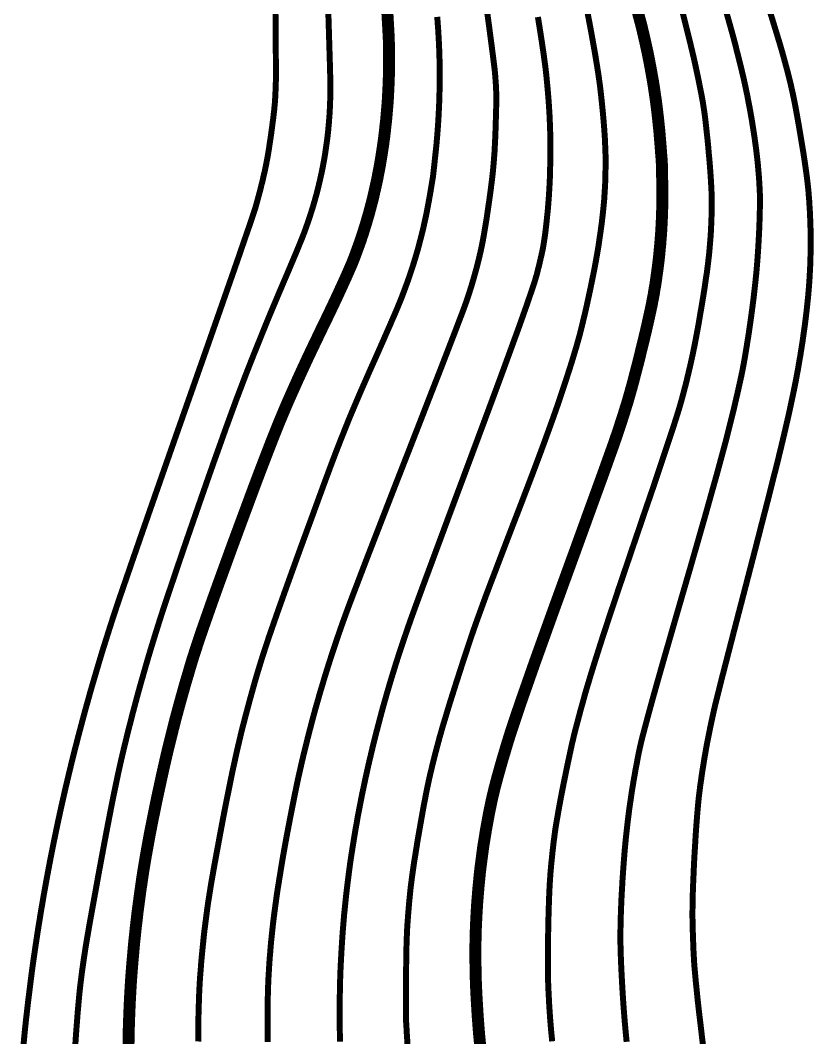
# Model space of a CAD drawing. Extents: x 36524600 to 36525730, y 2746759 to 2747713.
# Drawn here: x 36525082.07 to 36525092.02, y 2747617.13 to 2747629.89 of the extents above; entities that cross this region are included whole.
import ezdxf

# ---------------------------------------------------------------- set-up
doc = ezdxf.new("R2010")
doc.units = 0
doc.header["$LTSCALE"] = 1000
doc.header["$MEASUREMENT"] = 0
doc.layers.add('DGX', color=251, linetype='Continuous')

# ---------------------------------------------------------------- blocks, each defined once
blk = doc.blocks.new('dxt')
at = {"layer": 'DGX', "color": 253, "linetype": 'Continuous', "flags": 128}
for points, const_width in [([(36525083.426, 2747617.041), (36525083.428, 2747617.148), (36525083.43, 2747617.245), (36525083.433, 2747617.336), (36525083.436, 2747617.426), (36525083.44, 2747617.517), (36525083.444, 2747617.608), (36525083.449, 2747617.698), (36525083.454, 2747617.789), (36525083.46, 2747617.879), (36525083.467, 2747617.97), (36525083.474, 2747618.06), (36525083.482, 2747618.151), (36525083.49, 2747618.241), (36525083.498, 2747618.332), (36525083.508, 2747618.422), (36525083.517, 2747618.512), (36525083.528, 2747618.602), (36525083.538, 2747618.692), (36525083.55, 2747618.782), (36525083.562, 2747618.872), (36525083.574, 2747618.962), (36525083.587, 2747619.052), (36525083.6, 2747619.142), (36525083.614, 2747619.232), (36525083.629, 2747619.321), (36525083.644, 2747619.411), (36525083.66, 2747619.502), (36525083.677, 2747619.596), (36525083.695, 2747619.695), (36525083.715, 2747619.796), (36525083.736, 2747619.901), (36525083.758, 2747620.009), (36525083.781, 2747620.121), (36525083.806, 2747620.237), (36525083.831, 2747620.352), (36525083.856, 2747620.466), (36525083.881, 2747620.577), (36525083.906, 2747620.685), (36525083.931, 2747620.791), (36525083.957, 2747620.894), (36525083.982, 2747620.995), (36525084.007, 2747621.094), (36525084.033, 2747621.191), (36525084.059, 2747621.288), (36525084.086, 2747621.385), (36525084.113, 2747621.481), (36525084.14, 2747621.578), (36525084.169, 2747621.674), (36525084.197, 2747621.77), (36525084.226, 2747621.867), (36525084.26, 2747621.973), (36525084.302, 2747622.102), (36525084.353, 2747622.252), (36525084.413, 2747622.423), (36525084.481, 2747622.617), (36525084.558, 2747622.832), (36525084.644, 2747623.068), (36525084.738, 2747623.326), (36525084.834, 2747623.585), (36525084.923, 2747623.825), (36525085.005, 2747624.046), (36525085.081, 2747624.247), (36525085.151, 2747624.429), (36525085.214, 2747624.592), (36525085.271, 2747624.736), (36525085.321, 2747624.86), (36525085.371, 2747624.979), (36525085.424, 2747625.104), (36525085.483, 2747625.236), (36525085.545, 2747625.375), (36525085.612, 2747625.521), (36525085.683, 2747625.674), (36525085.759, 2747625.833), (36525085.839, 2747626), (36525085.918, 2747626.163), (36525085.989, 2747626.311), (36525086.052, 2747626.445), (36525086.107, 2747626.565), (36525086.155, 2747626.67), (36525086.195, 2747626.761), (36525086.228, 2747626.837), (36525086.253, 2747626.899), (36525086.274, 2747626.954), (36525086.294, 2747627.009), (36525086.314, 2747627.064), (36525086.334, 2747627.119), (36525086.352, 2747627.174), (36525086.371, 2747627.23), (36525086.388, 2747627.286), (36525086.406, 2747627.342), (36525086.422, 2747627.398), (36525086.439, 2747627.455), (36525086.454, 2747627.511), (36525086.469, 2747627.568), (36525086.484, 2747627.624), (36525086.498, 2747627.681), (36525086.511, 2747627.738), (36525086.524, 2747627.796), (36525086.537, 2747627.853), (36525086.549, 2747627.91), (36525086.56, 2747627.968), (36525086.571, 2747628.025), (36525086.582, 2747628.083), (36525086.592, 2747628.141), (36525086.601, 2747628.199), (36525086.61, 2747628.257), (36525086.619, 2747628.315), (36525086.627, 2747628.373), (36525086.635, 2747628.432), (36525086.642, 2747628.49), (36525086.648, 2747628.548), (36525086.655, 2747628.607), (36525086.661, 2747628.665), (36525086.666, 2747628.724), (36525086.671, 2747628.782), (36525086.676, 2747628.841), (36525086.68, 2747628.9), (36525086.683, 2747628.958), (36525086.686, 2747629.017), (36525086.689, 2747629.076), (36525086.691, 2747629.135), (36525086.693, 2747629.193), (36525086.695, 2747629.252), (36525086.695, 2747629.311), (36525086.696, 2747629.37), (36525086.696, 2747629.428), (36525086.696, 2747629.487), (36525086.695, 2747629.546), (36525086.693, 2747629.605), (36525086.692, 2747629.663), (36525086.687, 2747629.756), (36525086.678, 2747629.918), (36525086.664, 2747630.147)], 0.15), ([(36525084.301, 2747617.084), (36525084.302, 2747617.211), (36525084.303, 2747617.329), (36525084.305, 2747617.439), (36525084.308, 2747617.539), (36525084.311, 2747617.631), (36525084.314, 2747617.714), (36525084.318, 2747617.788), (36525084.322, 2747617.858), (36525084.327, 2747617.927), (36525084.333, 2747617.997), (36525084.338, 2747618.067), (36525084.344, 2747618.136), (36525084.351, 2747618.206), (36525084.358, 2747618.276), (36525084.365, 2747618.345), (36525084.372, 2747618.415), (36525084.38, 2747618.484), (36525084.389, 2747618.554), (36525084.398, 2747618.623), (36525084.407, 2747618.692), (36525084.416, 2747618.761), (36525084.426, 2747618.831), (36525084.437, 2747618.9), (36525084.449, 2747618.975), (36525084.463, 2747619.064), (36525084.481, 2747619.165), (36525084.501, 2747619.279), (36525084.524, 2747619.405), (36525084.55, 2747619.545), (36525084.578, 2747619.697), (36525084.609, 2747619.862), (36525084.641, 2747620.029), (36525084.673, 2747620.187), (36525084.703, 2747620.337), (36525084.732, 2747620.478), (36525084.761, 2747620.61), (36525084.788, 2747620.733), (36525084.815, 2747620.848), (36525084.84, 2747620.954), (36525084.866, 2747621.056), (36525084.892, 2747621.157), (36525084.919, 2747621.258), (36525084.946, 2747621.359), (36525084.974, 2747621.46), (36525085.002, 2747621.561), (36525085.031, 2747621.662), (36525085.061, 2747621.762), (36525085.095, 2747621.873), (36525085.137, 2747622.003), (36525085.187, 2747622.154), (36525085.246, 2747622.325), (36525085.313, 2747622.516), (36525085.388, 2747622.727), (36525085.471, 2747622.958), (36525085.562, 2747623.21), (36525085.653, 2747623.459), (36525085.735, 2747623.682), (36525085.807, 2747623.879), (36525085.87, 2747624.051), (36525085.924, 2747624.197), (36525085.969, 2747624.318), (36525086.005, 2747624.413), (36525086.031, 2747624.482), (36525086.053, 2747624.538), (36525086.075, 2747624.595), (36525086.097, 2747624.651), (36525086.12, 2747624.707), (36525086.142, 2747624.764), (36525086.165, 2747624.82), (36525086.187, 2747624.876), (36525086.21, 2747624.932), (36525086.235, 2747624.991), (36525086.263, 2747625.057), (36525086.294, 2747625.13), (36525086.328, 2747625.21), (36525086.366, 2747625.297), (36525086.407, 2747625.39), (36525086.451, 2747625.491), (36525086.499, 2747625.598), (36525086.547, 2747625.705), (36525086.591, 2747625.805), (36525086.632, 2747625.898), (36525086.67, 2747625.985), (36525086.705, 2747626.064), (36525086.736, 2747626.137), (36525086.765, 2747626.202), (36525086.79, 2747626.261), (36525086.813, 2747626.317), (36525086.836, 2747626.372), (36525086.858, 2747626.428), (36525086.879, 2747626.484), (36525086.9, 2747626.54), (36525086.921, 2747626.597), (36525086.941, 2747626.653), (36525086.96, 2747626.71), (36525086.979, 2747626.767), (36525086.998, 2747626.824), (36525087.016, 2747626.882), (36525087.033, 2747626.939), (36525087.05, 2747626.997), (36525087.066, 2747627.054), (36525087.081, 2747627.112), (36525087.096, 2747627.171), (36525087.111, 2747627.229), (36525087.125, 2747627.287), (36525087.138, 2747627.346), (36525087.151, 2747627.404), (36525087.164, 2747627.463), (36525087.175, 2747627.522), (36525087.186, 2747627.581), (36525087.197, 2747627.64), (36525087.207, 2747627.696), (36525087.216, 2747627.747), (36525087.223, 2747627.792), (36525087.23, 2747627.831), (36525087.235, 2747627.864), (36525087.24, 2747627.891), (36525087.243, 2747627.913), (36525087.246, 2747627.929), (36525087.248, 2747627.946), (36525087.251, 2747627.969), (36525087.254, 2747627.999), (36525087.258, 2747628.035), (36525087.263, 2747628.078), (36525087.268, 2747628.128), (36525087.274, 2747628.185), (36525087.281, 2747628.248), (36525087.288, 2747628.314), (36525087.294, 2747628.381), (36525087.3, 2747628.448), (36525087.305, 2747628.514), (36525087.31, 2747628.581), (36525087.314, 2747628.647), (36525087.318, 2747628.714), (36525087.321, 2747628.781), (36525087.324, 2747628.848), (36525087.326, 2747628.915), (36525087.328, 2747628.981), (36525087.33, 2747629.048), (36525087.33, 2747629.115), (36525087.331, 2747629.182), (36525087.331, 2747629.249), (36525087.33, 2747629.316), (36525087.329, 2747629.382), (36525087.327, 2747629.449), (36525087.325, 2747629.516), (36525087.322, 2747629.583), (36525087.319, 2747629.649), (36525087.315, 2747629.716), (36525087.311, 2747629.783), (36525087.306, 2747629.85), (36525087.3, 2747629.935)], 0.075), ([(36525082.758, 2747617.026), (36525082.765, 2747617.135), (36525082.773, 2747617.244), (36525082.781, 2747617.346), (36525082.788, 2747617.44), (36525082.796, 2747617.528), (36525082.803, 2747617.609), (36525082.81, 2747617.682), (36525082.817, 2747617.749), (36525082.824, 2747617.808), (36525082.831, 2747617.864), (36525082.838, 2747617.92), (36525082.845, 2747617.976), (36525082.853, 2747618.032), (36525082.861, 2747618.088), (36525082.869, 2747618.143), (36525082.878, 2747618.199), (36525082.886, 2747618.255), (36525082.897, 2747618.321), (36525082.912, 2747618.408), (36525082.93, 2747618.515), (36525082.953, 2747618.643), (36525082.98, 2747618.792), (36525083.011, 2747618.961), (36525083.045, 2747619.152), (36525083.084, 2747619.362), (36525083.124, 2747619.577), (36525083.162, 2747619.777), (36525083.198, 2747619.963), (36525083.232, 2747620.136), (36525083.265, 2747620.294), (36525083.295, 2747620.438), (36525083.324, 2747620.569), (36525083.351, 2747620.685), (36525083.377, 2747620.795), (36525083.404, 2747620.904), (36525083.431, 2747621.013), (36525083.459, 2747621.122), (36525083.487, 2747621.231), (36525083.516, 2747621.339), (36525083.545, 2747621.448), (36525083.575, 2747621.556), (36525083.606, 2747621.664), (36525083.637, 2747621.773), (36525083.668, 2747621.88), (36525083.7, 2747621.988), (36525083.733, 2747622.096), (36525083.766, 2747622.203), (36525083.8, 2747622.311), (36525083.834, 2747622.418), (36525083.872, 2747622.534), (36525083.917, 2747622.669), (36525083.969, 2747622.823), (36525084.027, 2747622.995), (36525084.092, 2747623.187), (36525084.164, 2747623.397), (36525084.243, 2747623.625), (36525084.329, 2747623.873), (36525084.416, 2747624.122), (36525084.498, 2747624.355), (36525084.576, 2747624.573), (36525084.648, 2747624.776), (36525084.716, 2747624.962), (36525084.779, 2747625.134), (36525084.838, 2747625.289), (36525084.891, 2747625.429), (36525084.943, 2747625.562), (36525084.995, 2747625.694), (36525085.048, 2747625.825), (36525085.101, 2747625.957), (36525085.154, 2747626.088), (36525085.208, 2747626.219), (36525085.263, 2747626.349), (36525085.318, 2747626.48), (36525085.371, 2747626.604), (36525085.419, 2747626.716), (36525085.461, 2747626.816), (36525085.498, 2747626.903), (36525085.53, 2747626.979), (36525085.556, 2747627.042), (36525085.577, 2747627.094), (36525085.593, 2747627.133), (36525085.606, 2747627.166), (36525085.619, 2747627.199), (36525085.632, 2747627.232), (36525085.644, 2747627.266), (36525085.656, 2747627.299), (36525085.668, 2747627.333), (36525085.68, 2747627.366), (36525085.691, 2747627.4), (36525085.702, 2747627.434), (36525085.713, 2747627.468), (36525085.724, 2747627.502), (36525085.735, 2747627.536), (36525085.745, 2747627.57), (36525085.755, 2747627.604), (36525085.765, 2747627.638), (36525085.774, 2747627.672), (36525085.784, 2747627.707), (36525085.793, 2747627.741), (36525085.802, 2747627.775), (36525085.81, 2747627.81), (36525085.818, 2747627.845), (36525085.827, 2747627.879), (36525085.834, 2747627.914), (36525085.842, 2747627.949), (36525085.85, 2747627.984), (36525085.857, 2747628.018), (36525085.864, 2747628.053), (36525085.87, 2747628.088), (36525085.877, 2747628.123), (36525085.883, 2747628.158), (36525085.889, 2747628.193), (36525085.895, 2747628.229), (36525085.9, 2747628.264), (36525085.905, 2747628.299), (36525085.91, 2747628.334), (36525085.915, 2747628.37), (36525085.92, 2747628.405), (36525085.924, 2747628.44), (36525085.928, 2747628.476), (36525085.932, 2747628.511), (36525085.935, 2747628.546), (36525085.938, 2747628.582), (36525085.942, 2747628.617), (36525085.944, 2747628.653), (36525085.947, 2747628.688), (36525085.949, 2747628.724), (36525085.951, 2747628.759), (36525085.953, 2747628.795), (36525085.955, 2747628.83), (36525085.956, 2747628.866), (36525085.957, 2747628.902), (36525085.958, 2747628.937), (36525085.959, 2747628.973), (36525085.959, 2747629.008), (36525085.96, 2747629.044), (36525085.96, 2747629.08), (36525085.958, 2747629.148), (36525085.955, 2747629.281), (36525085.949, 2747629.478), (36525085.941, 2747629.741), (36525085.931, 2747630.069)], 0.075), ([(36525085.268, 2747630.317), (36525085.271, 2747629.928), (36525085.274, 2747629.617), (36525085.275, 2747629.386), (36525085.276, 2747629.233), (36525085.276, 2747629.159), (36525085.275, 2747629.125), (36525085.274, 2747629.091), (36525085.273, 2747629.056), (36525085.272, 2747629.022), (36525085.27, 2747628.988), (36525085.268, 2747628.953), (36525085.267, 2747628.919), (36525085.264, 2747628.885), (36525085.262, 2747628.848), (36525085.258, 2747628.808), (36525085.254, 2747628.763), (36525085.248, 2747628.714), (36525085.242, 2747628.661), (36525085.234, 2747628.603), (36525085.226, 2747628.541), (36525085.217, 2747628.475), (36525085.208, 2747628.409), (36525085.198, 2747628.348), (36525085.19, 2747628.291), (36525085.181, 2747628.237), (36525085.173, 2747628.189), (36525085.165, 2747628.144), (36525085.157, 2747628.104), (36525085.15, 2747628.068), (36525085.143, 2747628.035), (36525085.136, 2747628.001), (36525085.128, 2747627.968), (36525085.12, 2747627.934), (36525085.113, 2747627.9), (36525085.105, 2747627.867), (36525085.096, 2747627.833), (36525085.088, 2747627.8), (36525085.08, 2747627.767), (36525085.071, 2747627.733), (36525085.062, 2747627.7), (36525085.053, 2747627.667), (36525085.044, 2747627.634), (36525085.035, 2747627.6), (36525085.026, 2747627.567), (36525085.016, 2747627.534), (36525084.995, 2747627.469), (36525084.951, 2747627.338), (36525084.883, 2747627.142), (36525084.793, 2747626.88), (36525084.679, 2747626.554), (36525084.542, 2747626.162), (36525084.382, 2747625.705), (36525084.198, 2747625.182), (36525084.013, 2747624.656), (36525083.848, 2747624.185), (36525083.703, 2747623.77), (36525083.578, 2747623.411), (36525083.473, 2747623.108), (36525083.388, 2747622.861), (36525083.322, 2747622.669), (36525083.276, 2747622.534), (36525083.241, 2747622.427), (36525083.206, 2747622.32), (36525083.172, 2747622.212), (36525083.138, 2747622.105), (36525083.104, 2747621.997), (36525083.071, 2747621.889), (36525083.039, 2747621.781), (36525083.007, 2747621.672), (36525082.975, 2747621.564), (36525082.944, 2747621.456), (36525082.914, 2747621.347), (36525082.883, 2747621.238), (36525082.854, 2747621.129), (36525082.825, 2747621.02), (36525082.796, 2747620.911), (36525082.768, 2747620.802), (36525082.74, 2747620.692), (36525082.713, 2747620.583), (36525082.686, 2747620.473), (36525082.66, 2747620.363), (36525082.634, 2747620.253), (36525082.609, 2747620.143), (36525082.584, 2747620.033), (36525082.56, 2747619.923), (36525082.536, 2747619.812), (36525082.513, 2747619.702), (36525082.49, 2747619.591), (36525082.468, 2747619.481), (36525082.446, 2747619.37), (36525082.425, 2747619.259), (36525082.404, 2747619.148), (36525082.384, 2747619.037), (36525082.364, 2747618.926), (36525082.345, 2747618.815), (36525082.326, 2747618.703), (36525082.308, 2747618.592), (36525082.29, 2747618.481), (36525082.273, 2747618.369), (36525082.256, 2747618.257), (36525082.24, 2747618.146), (36525082.224, 2747618.034), (36525082.209, 2747617.922), (36525082.195, 2747617.81), (36525082.181, 2747617.698), (36525082.167, 2747617.586), (36525082.154, 2747617.474), (36525082.141, 2747617.362), (36525082.129, 2747617.249), (36525082.118, 2747617.137), (36525082.107, 2747617.025)], 0.075), ([(36525085.174, 2747617.077), (36525085.173, 2747617.206), (36525085.172, 2747617.327), (36525085.172, 2747617.44), (36525085.173, 2747617.544), (36525085.174, 2747617.639), (36525085.176, 2747617.727), (36525085.179, 2747617.806), (36525085.182, 2747617.876), (36525085.186, 2747617.943), (36525085.19, 2747618.009), (36525085.194, 2747618.076), (36525085.199, 2747618.142), (36525085.205, 2747618.209), (36525085.21, 2747618.275), (36525085.216, 2747618.341), (36525085.223, 2747618.407), (36525085.23, 2747618.474), (36525085.237, 2747618.54), (36525085.245, 2747618.606), (36525085.253, 2747618.672), (36525085.262, 2747618.738), (36525085.271, 2747618.804), (36525085.28, 2747618.87), (36525085.289, 2747618.936), (36525085.299, 2747619.002), (36525085.31, 2747619.067), (36525085.32, 2747619.133), (36525085.331, 2747619.199), (36525085.341, 2747619.264), (36525085.352, 2747619.33), (36525085.363, 2747619.396), (36525085.375, 2747619.461), (36525085.387, 2747619.529), (36525085.4, 2747619.6), (36525085.414, 2747619.676), (36525085.429, 2747619.755), (36525085.445, 2747619.839), (36525085.462, 2747619.927), (36525085.48, 2747620.018), (36525085.499, 2747620.114), (36525085.519, 2747620.212), (36525085.539, 2747620.309), (36525085.56, 2747620.407), (36525085.582, 2747620.504), (36525085.604, 2747620.601), (36525085.627, 2747620.698), (36525085.651, 2747620.795), (36525085.675, 2747620.892), (36525085.7, 2747620.988), (36525085.725, 2747621.085), (36525085.751, 2747621.181), (36525085.777, 2747621.277), (36525085.805, 2747621.373), (36525085.832, 2747621.469), (36525085.861, 2747621.564), (36525085.889, 2747621.659), (36525085.919, 2747621.755), (36525085.949, 2747621.85), (36525085.98, 2747621.945), (36525086.011, 2747622.039), (36525086.043, 2747622.134), (36525086.075, 2747622.228), (36525086.108, 2747622.322), (36525086.142, 2747622.416), (36525086.184, 2747622.53), (36525086.242, 2747622.684), (36525086.317, 2747622.88), (36525086.407, 2747623.116), (36525086.514, 2747623.392), (36525086.637, 2747623.709), (36525086.776, 2747624.067), (36525086.932, 2747624.465), (36525087.086, 2747624.86), (36525087.221, 2747625.208), (36525087.339, 2747625.509), (36525087.437, 2747625.763), (36525087.517, 2747625.97), (36525087.578, 2747626.13), (36525087.621, 2747626.242), (36525087.645, 2747626.308), (36525087.66, 2747626.35), (36525087.675, 2747626.392), (36525087.689, 2747626.435), (36525087.703, 2747626.477), (36525087.716, 2747626.52), (36525087.73, 2747626.562), (36525087.742, 2747626.605), (36525087.755, 2747626.648), (36525087.767, 2747626.691), (36525087.779, 2747626.734), (36525087.791, 2747626.777), (36525087.802, 2747626.82), (36525087.813, 2747626.863), (36525087.824, 2747626.907), (36525087.834, 2747626.95), (36525087.844, 2747626.993), (36525087.854, 2747627.039), (36525087.864, 2747627.089), (36525087.875, 2747627.144), (36525087.885, 2747627.202), (36525087.896, 2747627.265), (36525087.907, 2747627.332), (36525087.919, 2747627.404), (36525087.93, 2747627.48), (36525087.941, 2747627.556), (36525087.952, 2747627.63), (36525087.962, 2747627.701), (36525087.971, 2747627.769), (36525087.979, 2747627.834), (36525087.987, 2747627.896), (36525087.994, 2747627.956), (36525088, 2747628.012), (36525088.005, 2747628.069), (36525088.01, 2747628.13), (36525088.015, 2747628.193), (36525088.02, 2747628.261), (36525088.023, 2747628.332), (36525088.027, 2747628.406), (36525088.03, 2747628.484), (36525088.033, 2747628.565), (36525088.035, 2747628.645), (36525088.037, 2747628.717), (36525088.039, 2747628.783), (36525088.04, 2747628.842), (36525088.04, 2747628.894), (36525088.04, 2747628.939), (36525088.04, 2747628.977), (36525088.039, 2747629.008), (36525088.038, 2747629.036), (36525088.036, 2747629.063), (36525088.035, 2747629.091), (36525088.033, 2747629.119), (36525088.031, 2747629.146), (36525088.029, 2747629.174), (36525088.027, 2747629.201), (36525088.025, 2747629.229), (36525088.019, 2747629.285), (36525088.005, 2747629.398), (36525087.983, 2747629.569), (36525087.953, 2747629.796), (36525087.915, 2747630.08)], 0.075), ([(36525086.081, 2747617.081), (36525086.078, 2747617.175), (36525086.077, 2747617.27), (36525086.076, 2747617.365), (36525086.076, 2747617.46), (36525086.076, 2747617.554), (36525086.077, 2747617.649), (36525086.079, 2747617.744), (36525086.081, 2747617.838), (36525086.084, 2747617.933), (36525086.088, 2747618.027), (36525086.093, 2747618.122), (36525086.098, 2747618.216), (36525086.104, 2747618.311), (36525086.11, 2747618.405), (36525086.117, 2747618.499), (36525086.125, 2747618.594), (36525086.133, 2747618.688), (36525086.143, 2747618.782), (36525086.152, 2747618.876), (36525086.163, 2747618.97), (36525086.174, 2747619.064), (36525086.186, 2747619.158), (36525086.198, 2747619.252), (36525086.211, 2747619.345), (36525086.225, 2747619.439), (36525086.24, 2747619.532), (36525086.255, 2747619.626), (36525086.27, 2747619.719), (36525086.287, 2747619.812), (36525086.303, 2747619.906), (36525086.321, 2747619.999), (36525086.339, 2747620.092), (36525086.357, 2747620.185), (36525086.377, 2747620.277), (36525086.396, 2747620.37), (36525086.417, 2747620.463), (36525086.437, 2747620.555), (36525086.459, 2747620.647), (36525086.481, 2747620.74), (36525086.503, 2747620.832), (36525086.526, 2747620.924), (36525086.55, 2747621.015), (36525086.574, 2747621.107), (36525086.598, 2747621.198), (36525086.623, 2747621.29), (36525086.649, 2747621.381), (36525086.675, 2747621.472), (36525086.702, 2747621.563), (36525086.729, 2747621.654), (36525086.757, 2747621.744), (36525086.785, 2747621.835), (36525086.814, 2747621.925), (36525086.844, 2747622.015), (36525086.874, 2747622.105), (36525086.904, 2747622.194), (36525086.935, 2747622.284), (36525086.975, 2747622.398), (36525087.034, 2747622.56), (36525087.111, 2747622.77), (36525087.207, 2747623.029), (36525087.321, 2747623.336), (36525087.453, 2747623.692), (36525087.604, 2747624.096), (36525087.773, 2747624.549), (36525087.941, 2747625), (36525088.089, 2747625.399), (36525088.216, 2747625.746), (36525088.324, 2747626.042), (36525088.411, 2747626.287), (36525088.477, 2747626.479), (36525088.524, 2747626.62), (36525088.55, 2747626.709), (36525088.565, 2747626.771), (36525088.58, 2747626.828), (36525088.592, 2747626.882), (36525088.604, 2747626.932), (36525088.614, 2747626.977), (36525088.623, 2747627.019), (36525088.63, 2747627.057), (36525088.636, 2747627.092), (36525088.641, 2747627.126), (36525088.647, 2747627.164), (36525088.653, 2747627.207), (36525088.659, 2747627.254), (36525088.665, 2747627.305), (36525088.671, 2747627.359), (36525088.677, 2747627.418), (36525088.684, 2747627.482), (36525088.69, 2747627.547), (36525088.695, 2747627.612), (36525088.7, 2747627.677), (36525088.704, 2747627.743), (36525088.708, 2747627.808), (36525088.711, 2747627.874), (36525088.714, 2747627.939), (36525088.715, 2747628.005), (36525088.717, 2747628.068), (36525088.718, 2747628.126), (36525088.719, 2747628.178), (36525088.719, 2747628.226), (36525088.72, 2747628.269), (36525088.72, 2747628.307), (36525088.72, 2747628.339), (36525088.72, 2747628.367), (36525088.719, 2747628.393), (36525088.718, 2747628.422), (36525088.718, 2747628.453), (36525088.717, 2747628.487), (36525088.716, 2747628.523), (36525088.714, 2747628.562), (36525088.713, 2747628.604), (36525088.711, 2747628.648), (36525088.709, 2747628.696), (36525088.706, 2747628.749), (36525088.702, 2747628.809), (36525088.698, 2747628.874), (36525088.692, 2747628.944), (36525088.686, 2747629.02), (36525088.678, 2747629.102), (36525088.67, 2747629.189), (36525088.657, 2747629.303), (36525088.635, 2747629.465), (36525088.604, 2747629.675), (36525088.563, 2747629.933)], 0.075), ([(36525086.927, 2747617.035), (36525086.924, 2747617.095), (36525086.92, 2747617.151), (36525086.917, 2747617.2), (36525086.915, 2747617.241), (36525086.913, 2747617.275), (36525086.911, 2747617.301), (36525086.91, 2747617.32), (36525086.909, 2747617.331), (36525086.909, 2747617.335), (36525086.909, 2747617.343), (36525086.909, 2747617.365), (36525086.909, 2747617.403), (36525086.909, 2747617.456), (36525086.909, 2747617.523), (36525086.909, 2747617.605), (36525086.909, 2747617.703), (36525086.909, 2747617.815), (36525086.909, 2747617.931), (36525086.91, 2747618.04), (36525086.911, 2747618.141), (36525086.913, 2747618.235), (36525086.915, 2747618.321), (36525086.918, 2747618.399), (36525086.921, 2747618.47), (36525086.924, 2747618.534), (36525086.929, 2747618.594), (36525086.933, 2747618.654), (36525086.938, 2747618.713), (36525086.943, 2747618.773), (36525086.948, 2747618.833), (36525086.954, 2747618.892), (36525086.96, 2747618.952), (36525086.966, 2747619.012), (36525086.974, 2747619.075), (36525086.983, 2747619.145), (36525086.994, 2747619.223), (36525087.006, 2747619.309), (36525087.021, 2747619.401), (36525087.037, 2747619.501), (36525087.054, 2747619.608), (36525087.074, 2747619.723), (36525087.094, 2747619.837), (36525087.113, 2747619.944), (36525087.131, 2747620.044), (36525087.149, 2747620.136), (36525087.165, 2747620.22), (36525087.181, 2747620.297), (36525087.196, 2747620.367), (36525087.21, 2747620.429), (36525087.224, 2747620.487), (36525087.238, 2747620.546), (36525087.252, 2747620.604), (36525087.267, 2747620.662), (36525087.282, 2747620.72), (36525087.297, 2747620.778), (36525087.313, 2747620.836), (36525087.328, 2747620.894), (36525087.346, 2747620.955), (36525087.365, 2747621.024), (36525087.388, 2747621.099), (36525087.413, 2747621.182), (36525087.44, 2747621.272), (36525087.47, 2747621.369), (36525087.503, 2747621.473), (36525087.538, 2747621.584), (36525087.574, 2747621.695), (36525087.607, 2747621.798), (36525087.639, 2747621.895), (36525087.668, 2747621.984), (36525087.695, 2747622.066), (36525087.72, 2747622.141), (36525087.743, 2747622.209), (36525087.764, 2747622.269), (36525087.784, 2747622.326), (36525087.804, 2747622.382), (36525087.825, 2747622.439), (36525087.845, 2747622.495), (36525087.866, 2747622.552), (36525087.886, 2747622.608), (36525087.907, 2747622.665), (36525087.928, 2747622.721), (36525087.953, 2747622.787), (36525087.986, 2747622.874), (36525088.027, 2747622.98), (36525088.075, 2747623.107), (36525088.131, 2747623.254), (36525088.195, 2747623.421), (36525088.267, 2747623.608), (36525088.347, 2747623.815), (36525088.428, 2747624.027), (36525088.504, 2747624.226), (36525088.575, 2747624.415), (36525088.64, 2747624.591), (36525088.7, 2747624.756), (36525088.755, 2747624.909), (36525088.805, 2747625.051), (36525088.849, 2747625.181), (36525088.889, 2747625.301), (36525088.926, 2747625.414), (36525088.96, 2747625.519), (36525088.991, 2747625.617), (36525089.018, 2747625.707), (36525089.043, 2747625.789), (36525089.064, 2747625.864), (36525089.083, 2747625.931), (36525089.1, 2747625.996), (36525089.117, 2747626.066), (36525089.135, 2747626.141), (36525089.154, 2747626.219), (36525089.173, 2747626.302), (36525089.192, 2747626.39), (36525089.212, 2747626.482), (36525089.232, 2747626.578), (36525089.252, 2747626.676), (36525089.272, 2747626.774), (36525089.29, 2747626.871), (36525089.307, 2747626.968), (36525089.323, 2747627.064), (36525089.337, 2747627.16), (36525089.351, 2747627.256), (36525089.364, 2747627.351), (36525089.375, 2747627.446), (36525089.385, 2747627.541), (36525089.394, 2747627.636), (36525089.4, 2747627.732), (36525089.406, 2747627.827), (36525089.409, 2747627.922), (36525089.411, 2747628.018), (36525089.412, 2747628.114), (36525089.411, 2747628.212), (36525089.407, 2747628.317), (36525089.402, 2747628.427), (36525089.394, 2747628.544), (36525089.384, 2747628.666), (36525089.372, 2747628.794), (36525089.358, 2747628.929), (36525089.342, 2747629.069), (36525089.318, 2747629.238), (36525089.282, 2747629.461), (36525089.233, 2747629.736), (36525089.171, 2747630.065)], 0.075), ([(36525087.841, 2747617.004), (36525087.835, 2747617.067), (36525087.83, 2747617.124), (36525087.825, 2747617.175), (36525087.821, 2747617.222), (36525087.818, 2747617.263), (36525087.815, 2747617.303), (36525087.812, 2747617.346), (36525087.808, 2747617.392), (36525087.805, 2747617.441), (36525087.802, 2747617.492), (36525087.799, 2747617.546), (36525087.795, 2747617.604), (36525087.792, 2747617.664), (36525087.789, 2747617.725), (36525087.786, 2747617.787), (36525087.784, 2747617.848), (36525087.782, 2747617.91), (36525087.781, 2747617.971), (36525087.78, 2747618.033), (36525087.779, 2747618.094), (36525087.779, 2747618.156), (36525087.779, 2747618.217), (36525087.779, 2747618.279), (36525087.78, 2747618.34), (36525087.782, 2747618.402), (36525087.783, 2747618.463), (36525087.785, 2747618.525), (36525087.788, 2747618.586), (36525087.791, 2747618.648), (36525087.794, 2747618.709), (36525087.798, 2747618.771), (36525087.802, 2747618.832), (36525087.807, 2747618.893), (36525087.812, 2747618.955), (36525087.817, 2747619.016), (36525087.823, 2747619.077), (36525087.829, 2747619.138), (36525087.835, 2747619.2), (36525087.842, 2747619.261), (36525087.85, 2747619.322), (36525087.858, 2747619.383), (36525087.866, 2747619.444), (36525087.874, 2747619.505), (36525087.883, 2747619.566), (36525087.893, 2747619.626), (36525087.903, 2747619.687), (36525087.913, 2747619.748), (36525087.924, 2747619.808), (36525087.935, 2747619.869), (36525087.946, 2747619.929), (36525087.958, 2747619.99), (36525087.971, 2747620.05), (36525087.983, 2747620.11), (36525087.998, 2747620.174), (36525088.015, 2747620.245), (36525088.035, 2747620.323), (36525088.058, 2747620.408), (36525088.084, 2747620.501), (36525088.112, 2747620.601), (36525088.144, 2747620.707), (36525088.178, 2747620.822), (36525088.22, 2747620.956), (36525088.276, 2747621.125), (36525088.345, 2747621.329), (36525088.428, 2747621.566), (36525088.523, 2747621.837), (36525088.633, 2747622.143), (36525088.755, 2747622.483), (36525088.891, 2747622.857), (36525089.026, 2747623.227), (36525089.145, 2747623.555), (36525089.249, 2747623.842), (36525089.338, 2747624.086), (36525089.411, 2747624.288), (36525089.468, 2747624.448), (36525089.511, 2747624.567), (36525089.537, 2747624.643), (36525089.556, 2747624.698), (36525089.575, 2747624.754), (36525089.593, 2747624.809), (36525089.611, 2747624.865), (36525089.629, 2747624.92), (36525089.647, 2747624.976), (36525089.664, 2747625.032), (36525089.682, 2747625.088), (36525089.699, 2747625.147), (36525089.718, 2747625.214), (36525089.739, 2747625.288), (36525089.761, 2747625.369), (36525089.784, 2747625.458), (36525089.809, 2747625.553), (36525089.835, 2747625.656), (36525089.862, 2747625.766), (36525089.889, 2747625.876), (36525089.914, 2747625.979), (36525089.936, 2747626.075), (36525089.956, 2747626.164), (36525089.974, 2747626.246), (36525089.99, 2747626.321), (36525090.003, 2747626.389), (36525090.015, 2747626.45), (36525090.024, 2747626.507), (36525090.034, 2747626.564), (36525090.043, 2747626.622), (36525090.051, 2747626.68), (36525090.059, 2747626.737), (36525090.067, 2747626.795), (36525090.074, 2747626.853), (36525090.081, 2747626.911), (36525090.087, 2747626.969), (36525090.092, 2747627.026), (36525090.098, 2747627.084), (36525090.102, 2747627.143), (36525090.107, 2747627.201), (36525090.111, 2747627.259), (36525090.114, 2747627.317), (36525090.117, 2747627.375), (36525090.119, 2747627.433), (36525090.121, 2747627.491), (36525090.123, 2747627.55), (36525090.124, 2747627.608), (36525090.124, 2747627.666), (36525090.125, 2747627.724), (36525090.124, 2747627.782), (36525090.123, 2747627.841), (36525090.122, 2747627.896), (36525090.121, 2747627.945), (36525090.121, 2747627.987), (36525090.12, 2747628.024), (36525090.119, 2747628.054), (36525090.118, 2747628.077), (36525090.118, 2747628.095), (36525090.117, 2747628.106), (36525090.117, 2747628.118), (36525090.116, 2747628.136), (36525090.114, 2747628.161), (36525090.111, 2747628.192), (36525090.108, 2747628.231), (36525090.105, 2747628.276), (36525090.101, 2747628.328), (36525090.096, 2747628.387), (36525090.091, 2747628.449), (36525090.086, 2747628.511), (36525090.079, 2747628.573), (36525090.073, 2747628.635), (36525090.066, 2747628.697), (36525090.059, 2747628.759), (36525090.051, 2747628.821), (36525090.043, 2747628.883), (36525090.034, 2747628.945), (36525090.025, 2747629.006), (36525090.016, 2747629.068), (36525090.006, 2747629.129), (36525089.995, 2747629.191), (36525089.984, 2747629.252), (36525089.973, 2747629.313), (36525089.961, 2747629.375), (36525089.949, 2747629.436), (36525089.937, 2747629.497), (36525089.923, 2747629.558), (36525089.91, 2747629.619), (36525089.896, 2747629.679), (36525089.882, 2747629.74), (36525089.867, 2747629.801), (36525089.852, 2747629.861), (36525089.831, 2747629.939), (36525089.801, 2747630.053)], 0.15), ([(36525088.742, 2747617.086), (36525088.734, 2747617.167), (36525088.727, 2747617.239), (36525088.722, 2747617.302), (36525088.717, 2747617.36), (36525088.713, 2747617.419), (36525088.709, 2747617.478), (36525088.705, 2747617.536), (36525088.702, 2747617.595), (36525088.699, 2747617.653), (36525088.696, 2747617.712), (36525088.693, 2747617.771), (36525088.691, 2747617.833), (36525088.69, 2747617.903), (36525088.689, 2747617.98), (36525088.688, 2747618.064), (36525088.688, 2747618.156), (36525088.689, 2747618.255), (36525088.69, 2747618.361), (36525088.692, 2747618.475), (36525088.694, 2747618.589), (36525088.697, 2747618.695), (36525088.7, 2747618.794), (36525088.703, 2747618.886), (36525088.707, 2747618.97), (36525088.71, 2747619.047), (36525088.715, 2747619.116), (36525088.719, 2747619.178), (36525088.724, 2747619.237), (36525088.729, 2747619.295), (36525088.735, 2747619.353), (36525088.741, 2747619.412), (36525088.747, 2747619.47), (36525088.754, 2747619.528), (36525088.76, 2747619.586), (36525088.768, 2747619.644), (36525088.776, 2747619.706), (36525088.786, 2747619.775), (36525088.799, 2747619.851), (36525088.813, 2747619.933), (36525088.829, 2747620.023), (36525088.847, 2747620.121), (36525088.867, 2747620.225), (36525088.889, 2747620.336), (36525088.912, 2747620.447), (36525088.933, 2747620.551), (36525088.954, 2747620.648), (36525088.973, 2747620.737), (36525088.991, 2747620.82), (36525089.009, 2747620.895), (36525089.025, 2747620.962), (36525089.041, 2747621.023), (36525089.056, 2747621.079), (36525089.071, 2747621.136), (36525089.086, 2747621.193), (36525089.101, 2747621.25), (36525089.117, 2747621.306), (36525089.133, 2747621.363), (36525089.148, 2747621.419), (36525089.164, 2747621.476), (36525089.182, 2747621.536), (36525089.202, 2747621.602), (36525089.224, 2747621.676), (36525089.249, 2747621.757), (36525089.276, 2747621.844), (36525089.306, 2747621.939), (36525089.338, 2747622.04), (36525089.373, 2747622.149), (36525089.413, 2747622.271), (36525089.46, 2747622.415), (36525089.516, 2747622.581), (36525089.578, 2747622.768), (36525089.649, 2747622.977), (36525089.727, 2747623.208), (36525089.813, 2747623.46), (36525089.906, 2747623.734), (36525089.999, 2747624.004), (36525090.081, 2747624.247), (36525090.153, 2747624.463), (36525090.215, 2747624.65), (36525090.268, 2747624.81), (36525090.31, 2747624.942), (36525090.342, 2747625.047), (36525090.364, 2747625.124), (36525090.381, 2747625.187), (36525090.398, 2747625.25), (36525090.414, 2747625.313), (36525090.43, 2747625.376), (36525090.445, 2747625.439), (36525090.46, 2747625.503), (36525090.475, 2747625.566), (36525090.489, 2747625.63), (36525090.504, 2747625.696), (36525090.518, 2747625.765), (36525090.533, 2747625.839), (36525090.548, 2747625.917), (36525090.563, 2747625.998), (36525090.579, 2747626.084), (36525090.594, 2747626.174), (36525090.61, 2747626.268), (36525090.626, 2747626.361), (36525090.64, 2747626.448), (36525090.653, 2747626.529), (36525090.664, 2747626.604), (36525090.674, 2747626.674), (36525090.684, 2747626.737), (36525090.691, 2747626.795), (36525090.698, 2747626.847), (36525090.703, 2747626.895), (36525090.709, 2747626.944), (36525090.714, 2747626.993), (36525090.718, 2747627.042), (36525090.722, 2747627.091), (36525090.726, 2747627.14), (36525090.73, 2747627.189), (36525090.733, 2747627.238), (36525090.735, 2747627.287), (36525090.738, 2747627.336), (36525090.74, 2747627.385), (36525090.741, 2747627.435), (36525090.742, 2747627.484), (36525090.743, 2747627.533), (36525090.743, 2747627.582), (36525090.744, 2747627.631), (36525090.743, 2747627.683), (36525090.741, 2747627.742), (36525090.738, 2747627.806), (36525090.734, 2747627.877), (36525090.729, 2747627.953), (36525090.723, 2747628.036), (36525090.716, 2747628.125), (36525090.707, 2747628.22), (36525090.699, 2747628.315), (36525090.69, 2747628.404), (36525090.681, 2747628.486), (36525090.673, 2747628.563), (36525090.665, 2747628.633), (36525090.657, 2747628.697), (36525090.649, 2747628.755), (36525090.641, 2747628.807), (36525090.633, 2747628.859), (36525090.623, 2747628.916), (36525090.611, 2747628.98), (36525090.597, 2747629.049), (36525090.582, 2747629.125), (36525090.565, 2747629.206), (36525090.546, 2747629.294), (36525090.526, 2747629.387), (36525090.499, 2747629.503), (36525090.462, 2747629.657), (36525090.414, 2747629.849), (36525090.355, 2747630.08)], 0.075), ([(36525089.676, 2747617.08), (36525089.664, 2747617.202), (36525089.653, 2747617.325), (36525089.643, 2747617.448), (36525089.634, 2747617.571), (36525089.626, 2747617.695), (36525089.619, 2747617.814), (36525089.613, 2747617.926), (36525089.608, 2747618.029), (36525089.604, 2747618.126), (36525089.601, 2747618.214), (36525089.599, 2747618.295), (36525089.598, 2747618.368), (36525089.598, 2747618.434), (36525089.599, 2747618.497), (36525089.6, 2747618.563), (36525089.602, 2747618.631), (36525089.604, 2747618.702), (36525089.607, 2747618.776), (36525089.61, 2747618.852), (36525089.614, 2747618.931), (36525089.619, 2747619.012), (36525089.623, 2747619.095), (36525089.629, 2747619.176), (36525089.634, 2747619.255), (36525089.64, 2747619.333), (36525089.646, 2747619.41), (36525089.652, 2747619.485), (36525089.659, 2747619.559), (36525089.666, 2747619.632), (36525089.674, 2747619.704), (36525089.682, 2747619.775), (36525089.69, 2747619.847), (36525089.699, 2747619.919), (36525089.708, 2747619.99), (36525089.718, 2747620.062), (36525089.729, 2747620.133), (36525089.739, 2747620.205), (36525089.751, 2747620.276), (36525089.762, 2747620.347), (36525089.775, 2747620.419), (36525089.787, 2747620.49), (36525089.801, 2747620.561), (36525089.814, 2747620.632), (36525089.828, 2747620.703), (36525089.843, 2747620.773), (36525089.864, 2747620.864), (36525089.898, 2747620.995), (36525089.944, 2747621.167), (36525090.002, 2747621.379), (36525090.073, 2747621.632), (36525090.156, 2747621.924), (36525090.252, 2747622.257), (36525090.36, 2747622.631), (36525090.47, 2747623.009), (36525090.569, 2747623.354), (36525090.659, 2747623.668), (36525090.738, 2747623.95), (36525090.808, 2747624.199), (36525090.867, 2747624.417), (36525090.917, 2747624.602), (36525090.956, 2747624.756), (36525090.989, 2747624.889), (36525091.02, 2747625.013), (36525091.047, 2747625.13), (36525091.072, 2747625.237), (36525091.094, 2747625.337), (36525091.114, 2747625.428), (36525091.131, 2747625.51), (36525091.145, 2747625.584), (36525091.158, 2747625.656), (36525091.171, 2747625.733), (36525091.184, 2747625.814), (36525091.198, 2747625.901), (36525091.212, 2747625.992), (36525091.226, 2747626.088), (36525091.24, 2747626.188), (36525091.254, 2747626.294), (36525091.268, 2747626.401), (36525091.28, 2747626.508), (36525091.292, 2747626.615), (36525091.303, 2747626.721), (36525091.312, 2747626.826), (36525091.32, 2747626.931), (36525091.327, 2747627.035), (36525091.333, 2747627.138), (36525091.338, 2747627.238), (36525091.342, 2747627.332), (36525091.345, 2747627.419), (36525091.347, 2747627.5), (36525091.348, 2747627.574), (36525091.348, 2747627.642), (36525091.348, 2747627.703), (36525091.346, 2747627.758), (36525091.343, 2747627.81), (36525091.34, 2747627.861), (36525091.337, 2747627.913), (36525091.333, 2747627.965), (36525091.328, 2747628.016), (36525091.324, 2747628.068), (36525091.319, 2747628.119), (36525091.313, 2747628.17), (36525091.307, 2747628.222), (36525091.301, 2747628.273), (36525091.294, 2747628.325), (36525091.287, 2747628.376), (36525091.28, 2747628.427), (36525091.272, 2747628.479), (36525091.264, 2747628.53), (36525091.256, 2747628.581), (36525091.248, 2747628.632), (36525091.239, 2747628.684), (36525091.23, 2747628.735), (36525091.221, 2747628.786), (36525091.211, 2747628.837), (36525091.201, 2747628.888), (36525091.192, 2747628.939), (36525091.181, 2747628.99), (36525091.17, 2747629.044), (36525091.157, 2747629.104), (36525091.142, 2747629.171), (36525091.125, 2747629.243), (36525091.106, 2747629.322), (36525091.085, 2747629.407), (36525091.061, 2747629.499), (36525091.037, 2747629.596), (36525091.006, 2747629.713), (36525090.964, 2747629.863), (36525090.913, 2747630.045)], 0.075), ([(36525090.644, 2747616.957), (36525090.623, 2747617.128), (36525090.603, 2747617.299), (36525090.584, 2747617.455), (36525090.568, 2747617.598), (36525090.555, 2747617.727), (36525090.543, 2747617.842), (36525090.534, 2747617.944), (36525090.526, 2747618.031), (36525090.521, 2747618.104), (36525090.518, 2747618.171), (36525090.514, 2747618.237), (36525090.512, 2747618.304), (36525090.509, 2747618.371), (36525090.507, 2747618.437), (36525090.505, 2747618.504), (36525090.504, 2747618.57), (36525090.502, 2747618.637), (36525090.502, 2747618.708), (36525090.503, 2747618.787), (36525090.504, 2747618.874), (36525090.507, 2747618.97), (36525090.511, 2747619.074), (36525090.516, 2747619.186), (36525090.521, 2747619.306), (36525090.528, 2747619.435), (36525090.536, 2747619.564), (36525090.543, 2747619.684), (36525090.551, 2747619.796), (36525090.559, 2747619.9), (36525090.567, 2747619.995), (36525090.575, 2747620.082), (36525090.583, 2747620.161), (36525090.592, 2747620.231), (36525090.6, 2747620.297), (36525090.61, 2747620.363), (36525090.619, 2747620.429), (36525090.629, 2747620.495), (36525090.64, 2747620.56), (36525090.65, 2747620.626), (36525090.662, 2747620.692), (36525090.673, 2747620.757), (36525090.685, 2747620.823), (36525090.698, 2747620.888), (36525090.711, 2747620.953), (36525090.724, 2747621.019), (36525090.738, 2747621.084), (36525090.752, 2747621.149), (36525090.766, 2747621.214), (36525090.781, 2747621.279), (36525090.801, 2747621.361), (36525090.831, 2747621.479), (36525090.869, 2747621.633), (36525090.918, 2747621.823), (36525090.976, 2747622.048), (36525091.043, 2747622.308), (36525091.12, 2747622.604), (36525091.206, 2747622.936), (36525091.293, 2747623.271), (36525091.371, 2747623.576), (36525091.442, 2747623.851), (36525091.504, 2747624.097), (36525091.559, 2747624.313), (36525091.605, 2747624.5), (36525091.642, 2747624.656), (36525091.672, 2747624.784), (36525091.697, 2747624.892), (36525091.72, 2747624.994), (36525091.74, 2747625.089), (36525091.759, 2747625.177), (36525091.776, 2747625.258), (36525091.791, 2747625.332), (36525091.804, 2747625.399), (36525091.815, 2747625.46), (36525091.826, 2747625.516), (36525091.835, 2747625.573), (36525091.845, 2747625.63), (36525091.855, 2747625.687), (36525091.864, 2747625.743), (36525091.873, 2747625.8), (36525091.882, 2747625.857), (36525091.89, 2747625.914), (36525091.898, 2747625.971), (36525091.906, 2747626.028), (36525091.914, 2747626.085), (36525091.921, 2747626.142), (36525091.928, 2747626.2), (36525091.935, 2747626.257), (36525091.941, 2747626.314), (36525091.947, 2747626.371), (36525091.953, 2747626.429), (36525091.958, 2747626.486), (36525091.963, 2747626.543), (36525091.967, 2747626.601), (36525091.971, 2747626.658), (36525091.974, 2747626.715), (36525091.977, 2747626.772), (36525091.98, 2747626.829), (36525091.982, 2747626.886), (36525091.983, 2747626.943), (36525091.984, 2747627), (36525091.985, 2747627.057), (36525091.985, 2747627.114), (36525091.985, 2747627.171), (36525091.984, 2747627.228), (36525091.983, 2747627.285), (36525091.981, 2747627.342), (36525091.979, 2747627.399), (36525091.977, 2747627.456), (36525091.974, 2747627.513), (36525091.97, 2747627.57), (36525091.967, 2747627.627), (36525091.962, 2747627.684), (36525091.958, 2747627.741), (36525091.952, 2747627.801), (36525091.944, 2747627.869), (36525091.935, 2747627.943), (36525091.924, 2747628.024), (36525091.911, 2747628.113), (36525091.897, 2747628.208), (36525091.88, 2747628.31), (36525091.862, 2747628.42), (36525091.844, 2747628.529), (36525091.826, 2747628.631), (36525091.809, 2747628.726), (36525091.793, 2747628.814), (36525091.777, 2747628.894), (36525091.762, 2747628.968), (36525091.747, 2747629.034), (36525091.734, 2747629.093), (36525091.72, 2747629.149), (36525091.706, 2747629.204), (36525091.692, 2747629.26), (36525091.677, 2747629.315), (36525091.662, 2747629.37), (36525091.647, 2747629.425), (36525091.632, 2747629.48), (36525091.616, 2747629.535), (36525091.597, 2747629.6), (36525091.571, 2747629.686), (36525091.538, 2747629.793), (36525091.499, 2747629.92), (36525091.453, 2747630.067)], 0.075)]:
    blk.add_lwpolyline(points, dxfattribs=dict(at, const_width=const_width))

msp = doc.modelspace()

# ---------------------------------------------------------------- block references
msp.add_blockref('dxt', (0, 0))

doc.saveas('drawing.dxf')
